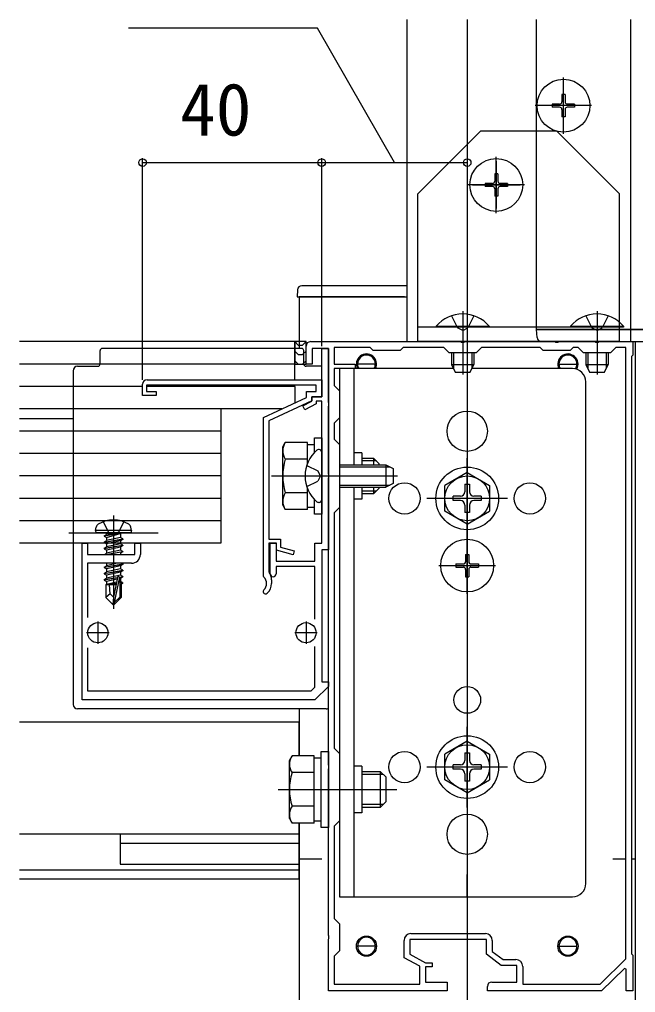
# Model space of a CAD drawing. Units: millimetres, scale not verified. Extents: x -700 to 700, y -1043 to 1037.
# Drawn here: x 477.7 to 615.3, y 127.7 to 344.9 of the extents above; entities that cross this region are included whole.
import ezdxf
from ezdxf.enums import TextEntityAlignment as Align

# ---------------------------------------------------------------- set-up
doc = ezdxf.new("R2010")
doc.units = ezdxf.units.MM
doc.header["$LTSCALE"] = 6
for name, color, linetype in [('0-2_YKK_11', 7, 'Continuous'), ('0-4_YKK_12', 2, 'Continuous'), ('0-5_YKK_13', 4, 'Continuous'), ('0-6_YKK_D', 6, 'Continuous')]:
    doc.layers.add(name, color=color, linetype=linetype)
doc.styles.add('ＭＳ ゴシック', font='')
doc.styles.get('ＭＳ ゴシック').set_extended_font_data('MS Gothic')

msp = doc.modelspace()

# ---------------------------------------------------------------- linework, layer by layer
at = {"layer": '0-2_YKK_11'}
for p, q in [((534, 219.8), (534, 219)), ((495.2, 210.5), (495.2, 205.5)), ((541.7, 210.5), (541.7, 205.5)), ((497.7, 208), (492.7, 208)), ((544.2, 208), (539.2, 208)), ((565.1, 140.8), (581.8, 140.8))]:
    msp.add_line(p, q, dxfattribs=at)
for points in [[(583.2, 130), (588.8, 130), (588.8, 133.7), (585.3, 133.7), (582, 136.2), (582, 139.5), (564.9, 139.5), (564.9, 136.2), (568.4, 134.3), (569.9, 134.3), (569.9, 133.4), (568.4, 133.4), (568.4, 130), (573.2, 130), (573.2, 128), (546.7, 128), (546.7, 139.542), (546.82, 139.725), (546.82, 140.275), (546.7, 140.458), (546.7, 177.542), (546.82, 177.725), (546.82, 178.275), (546.7, 178.458), (546.7, 242.542), (546.82, 242.725), (546.82, 243.275), (546.7, 243.458), (546.7, 258.542), (546.82, 258.725), (546.82, 259.275), (546.7, 259.458), (546.7, 271.5), (543.1, 271.5), (543.1, 268), (541.7, 268), (541.7, 272)], [(542.7, 273), (576.242, 273), (576.425, 272.88), (576.975, 272.88), (577.158, 273), (597.242, 273), (597.425, 272.88), (597.975, 272.88), (598.158, 273), (606.242, 273), (606.425, 272.88), (606.975, 272.88), (607.158, 273), (614.7, 273), (614.7, 270), (614.4, 269.7)], [(613.1, 135.143), (613.1, 271.7), (610.9, 271.7), (609.7, 270.5), (603.7, 270.5), (602.5, 271.7), (601.4, 271.7), (600.7, 271), (594.7, 271), (594, 271.7), (580.9, 271.7), (579.7, 270.5), (573.7, 270.5), (572.5, 271.7), (563.4, 271.7), (562.7, 271), (556.7, 271), (556, 271.7), (548, 271.7), (548, 268), (552.7, 268), (552.7, 267), (548, 267), (548, 263.2), (549.2, 262), (549.2, 256), (548, 254.8), (548, 251.2), (549.2, 250), (549.2, 236), (548, 234.8), (548, 182.2), (549.2, 181), (549.2, 166), (548, 164.8), (548, 144.2), (549.2, 143), (549.2, 137), (548, 135.8), (548, 129.5)], [(533.7, 221.15), (533.7, 228), (535, 228), (535, 224), (543.7, 224), (543.7, 228), (545.2, 228), (545.2, 242.542), (545.32, 242.725), (545.32, 243.275), (545.2, 243.458), (545.2, 259.7), (544, 259.7), (544, 259.093), (541.431, 257.756), (540.969, 258.644), (543, 259.7), (543, 260.7), (545.2, 260.7), (545.2, 271.5), (546.7, 271.5), (546.7, 226.5), (545.2, 226.5), (545.2, 197), (546.7, 197), (546.7, 196), (543.7, 193), (491.7, 193), (491.7, 228), (492.9, 228), (492.9, 225.5), (503.5, 225.5), (503.5, 228), (504.7, 228), (504.7, 225.5)], [(614.4, 269.7), (614.4, 136.3), (614.7, 136), (614.7, 128), (613.2, 128), (613.2, 132.9), (612.832, 133.054), (607.7, 128), (582.2, 128), (582.2, 129)], [(532.295, 220.39), (532.2, 220.609), (532.2, 256.063), (541.8, 260.563), (541.8, 261.9), (544, 261.9), (544, 263.3), (506.1, 263.3), (506.1, 261.9), (508.2, 261.9), (508.2, 261), (505.2, 261), (505.2, 263.5)], [(506.2, 264.5), (545.2, 264.5), (545.2, 260.7), (543, 260.7), (543, 259.8), (533.4, 255.3), (533.4, 228.9), (536, 228.9), (536, 227.093), (539.065, 226.285), (538.835, 225.415), (535.1, 226.4), (535.1, 228), (533.4, 228), (533.4, 221.697), (533.455, 221.525)], [(502.7, 223.5), (492.9, 223.5), (492.9, 211.399)], [(543.7, 211.059), (543.7, 222.8), (535, 222.8), (535, 221.15)], [(492.9, 204.601), (492.9, 195), (542.872, 195), (543.7, 195.828), (543.7, 204.941)], [(548, 129.5), (567.1, 129.5), (567.1, 133.527), (563.6, 135.427), (563.6, 139.3)], [(583.3, 139.3), (583.3, 136.846), (585.737, 135), (588.6, 135)], [(590.1, 133.5), (590.1, 129.5), (607.37, 129.5), (613.1, 135.143)]]:
    msp.add_lwpolyline(points, dxfattribs=at)
for centre, radius, start, end in [((542.7, 272), 1, 90.00001, 179.99999), ((506.2, 263.5), 1, 90.00001, 179.99999), ((502.7, 225.5), 2, 270.00001, 359.99999), ((531, 219), 1.9, 312.97288, 47.0141), ((531, 219.8), 3, 0, 35.09682), ((534.35, 221.15), 0.65, 180.00001, 269.99999), ((534.35, 221.15), 0.65, 270.00001, 359.99999), ((532.67, 217.207), 0.55, 132.9729, 210.00003), ((531, 219), 3, 312.97287, 359.99999), ((532.67, 217.207), 0.55, 209.99999, 312.97288), ((565.1, 139.3), 1.5, 90.00001, 179.99999), ((581.8, 139.3), 1.5, 0.00001, 89.99999), ((588.6, 133.5), 1.5, 0.00001, 89.99999), ((583.2, 129), 1, 90.00001, 179.99999)]:
    msp.add_arc(centre, radius, start, end, dxfattribs=at)
at = {"layer": '0-4_YKK_12'}
for p, q in [((564.2, 344.95), (564.2, 273)), ((577.7, 344.95), (577.7, 111)), ((593.2, 275.7), (593.2, 344.95)), ((614.2, 344.95), (614.2, 273)), ((540.2, 283), (540.2, 271.5)), ((563.7, 283), (540.2, 283)), ((620.7, 275.7), (593.2, 275.7)), ((539.2, 273), (477.7, 273)), ((539.2, 264.5), (539.2, 273)), ((564.2, 273), (614.2, 273)), ((615.2, 273), (615.2, 123)), ((539.2, 268), (477.7, 268)), ((505.2, 263), (477.7, 263)), ((539.2, 263), (506.1, 263)), ((539.2, 263), (539.2, 263.3)), ((489.7, 255.8), (477.7, 255.8)), ((489.7, 233), (477.7, 233)), ((540.2, 191), (540.2, 180.506)), ((540.2, 188), (477.7, 188)), ((540.2, 180.506), (540.2, 188)), ((540.2, 153), (540.2, 165.494)), ((540.2, 165.494), (540.2, 123)), ((540.2, 163), (477.7, 163)), ((500.2, 161), (540.2, 161)), ((540.2, 157.5), (545.2, 157.5)), ((610.2, 157.5), (613.1, 157.5)), ((614.4, 157.5), (615.2, 157.5)), ((540.2, 155), (477.7, 155)), ((540.2, 153), (477.7, 153))]:
    msp.add_line(p, q, dxfattribs=at)
msp.add_lwpolyline([(500.2, 163), (500.2, 156.3), (540.2, 156.3)], dxfattribs=at)
for centre in [(555.2, 138), (600.2, 138)]:
    msp.add_circle(centre, 2.25, dxfattribs=at)
for centre, start in [((555.2, 268), 333.6122), ((600.2, 268), 329.28525)]:
    msp.add_arc(centre, 2.25, start, 206.3878, dxfattribs=at)
at = {"layer": '0-5_YKK_13'}
for p, q in [((599.2, 319.4), (599.2, 332)), ((599.55, 328.2), (598.85, 328.2)), ((598.85, 328.2), (598.85, 326.55)), ((599.55, 328.2), (599.55, 326.55)), ((596.7, 326.05), (596.7, 325.35)), ((598.35, 326.05), (596.7, 326.05)), ((601.7, 326.05), (600.05, 326.05)), ((601.7, 326.05), (601.7, 325.35)), ((605.5, 325.7), (592.9, 325.7)), ((598.35, 325.35), (596.7, 325.35)), ((598.85, 324.85), (598.85, 323.2)), ((599.55, 324.85), (599.55, 323.2)), ((601.7, 325.35), (600.05, 325.35)), ((599.55, 323.2), (598.85, 323.2)), ((580.7, 320), (566.7, 306)), ((597.7, 320), (580.7, 320)), ((597.7, 320), (611.7, 306)), ((584.2, 301.7), (584.2, 314.3)), ((584.2, 313.3), (584.2, 302.7)), ((584.55, 310.5), (583.85, 310.5)), ((583.85, 310.5), (583.85, 308.85)), ((584.55, 310.5), (584.55, 308.85)), ((590.5, 308), (577.9, 308)), ((578.9, 308), (589.5, 308)), ((581.7, 308.35), (581.7, 307.65)), ((583.35, 308.35), (581.7, 308.35)), ((583.35, 307.65), (581.7, 307.65)), ((583.85, 307.15), (583.85, 305.5)), ((584.55, 307.15), (584.55, 305.5)), ((586.7, 308.35), (585.05, 308.35)), ((586.7, 307.65), (585.05, 307.65)), ((586.7, 308.35), (586.7, 307.65)), ((566.7, 273), (566.7, 306)), ((584.55, 305.5), (583.85, 305.5)), ((611.7, 273), (611.7, 306)), ((564.2, 285.5), (540.794, 285.5)), ((574.2, 278.783), (575.555, 276.065)), ((576.7, 279.8), (576.7, 269.8)), ((576.7, 279.7), (576.7, 265.7)), ((579.2, 278.783), (577.845, 276.065)), ((604.2, 278.783), (605.555, 276.065)), ((606.7, 279.8), (606.7, 269.8)), ((606.7, 279.7), (606.7, 265.7)), ((609.2, 278.783), (607.845, 276.065)), ((611.7, 276.2), (566.7, 276.2)), ((570.8, 276.448), (570.8, 276.2)), ((570.8, 276.448), (582.6, 276.448)), ((582.6, 276.2), (570.8, 276.2)), ((576.7, 275.456), (575.555, 276.065)), ((576.7, 275.456), (577.845, 276.065)), ((582.6, 276.448), (582.6, 276.2)), ((600.8, 276.448), (600.8, 276.2)), ((600.8, 276.448), (612.6, 276.448)), ((612.6, 276.2), (600.8, 276.2)), ((606.7, 275.456), (605.555, 276.065)), ((606.7, 275.456), (607.845, 276.065)), ((612.6, 276.448), (612.6, 276.2)), ((593.308, 273.939), (593.2, 275.7)), ((593.2, 275.7), (620.7, 275.7)), ((611.7, 273), (566.7, 273)), ((594.306, 273), (619.594, 273)), ((495.7, 268), (495.7, 271)), ((541.2, 268), (541.2, 271)), ((574.2, 270.5), (574.2, 267.9)), ((574.633, 270.5), (574.633, 266.98)), ((578.767, 270.5), (578.767, 266.98)), ((579.2, 270.5), (579.2, 267.9)), ((604.2, 270.5), (604.2, 267.9)), ((604.633, 270.5), (604.633, 266.98)), ((608.767, 270.5), (608.767, 266.98)), ((609.2, 270.5), (609.2, 267.9)), ((490.7, 267.5), (495.2, 267.5)), ((545.2, 267.5), (541.7, 267.5)), ((557.2, 268), (553.2, 268)), ((574.2, 267.9), (575, 266.2)), ((574.2, 267.9), (579.2, 267.9)), ((578.4, 266.2), (579.2, 267.9)), ((598.2, 268), (602.2, 268)), ((604.2, 267.9), (605, 266.2)), ((604.2, 267.9), (609.2, 267.9)), ((608.4, 266.2), (609.2, 267.9)), ((549.2, 267), (549.2, 149)), ((574.633, 267), (549.2, 267)), ((552.4, 267), (552.4, 245.5)), ((575, 266.2), (578.4, 266.2)), ((577.7, 267), (577.7, 262)), ((601.2, 267), (578.767, 267)), ((605, 266.2), (608.4, 266.2)), ((505.2, 263), (477.7, 263)), ((539.2, 263), (506.1, 263)), ((539.2, 263), (539.2, 259.344)), ((604.2, 152), (604.2, 264)), ((522.7, 258), (477.7, 258)), ((536.333, 258), (477.7, 258)), ((539.2, 258), (539.16, 258)), ((522.7, 253), (477.7, 253)), ((536.5, 249.5), (537.081, 250.506)), ((542, 250.506), (537.081, 250.506)), ((542, 245.729), (542, 250.506)), ((542, 250.05), (543.6, 250.05)), ((522.7, 248), (477.7, 248)), ((536.5, 236.5), (536.5, 249.5)), ((544.655, 248.9), (544.457, 248.9)), ((545.2, 248.251), (545.2, 248.355)), ((545.2, 237.749), (545.2, 248.251)), ((554.2, 248.2), (552.4, 248.2)), ((554.2, 248.2), (554.2, 245.5)), ((542, 246.753), (537.081, 246.753)), ((542, 245.729), (542, 247)), ((554.2, 247), (556.8, 247)), ((557.448, 246.352), (554.2, 246.352)), ((556.8, 247), (556.8, 245.5)), ((558, 245.8), (556.8, 247)), ((558, 245.8), (558, 245.5)), ((577.7, 229), (577.7, 247)), ((541.874, 245.372), (544.335, 244.145)), ((544.944, 243), (544.335, 244.145)), ((549.2, 245.5), (559.5, 245.5)), ((549.2, 245.067), (560.42, 245.067)), ((559.5, 245.5), (559.5, 240.5)), ((577.7, 243.75), (572.7, 240.863)), ((577.7, 243.75), (582.7, 240.863)), ((522.7, 243), (477.7, 243)), ((534, 243), (560.5, 243)), ((540.696, 243), (562.113, 243)), ((541.874, 240.628), (544.335, 241.855)), ((544.944, 243), (544.335, 241.855)), ((561.2, 241.3), (559.5, 240.5)), ((542, 239.247), (537.081, 239.247)), ((542, 239), (542, 240.271)), ((542, 235.494), (542, 240.271)), ((549.2, 240.933), (560.42, 240.933)), ((549.2, 240.5), (559.5, 240.5)), ((552.4, 240.5), (552.4, 149)), ((554.2, 240.5), (554.2, 237.8)), ((557.448, 239.648), (554.2, 239.648)), ((556.8, 240.5), (556.8, 239)), ((558, 240.2), (556.8, 239)), ((558, 240.5), (558, 240.2)), ((572.7, 235.137), (572.7, 240.863)), ((577.2, 241.15), (577.2, 239.5)), ((577.2, 241.15), (578.2, 241.15)), ((578.2, 241.15), (578.2, 239.5)), ((582.7, 240.863), (582.7, 235.137)), ((522.7, 238), (477.7, 238)), ((544.655, 237.1), (544.457, 237.1)), ((554.2, 237.8), (552.4, 237.8)), ((556.8, 239), (554.2, 239)), ((586.7, 238), (568.7, 238)), ((576.2, 238.5), (574.55, 238.5)), ((574.55, 237.5), (574.55, 238.5)), ((576.2, 237.5), (574.55, 237.5)), ((580.85, 238.5), (579.2, 238.5)), ((580.85, 237.5), (579.2, 237.5)), ((580.85, 238.5), (580.85, 237.5)), ((536.5, 236.5), (537.081, 235.494)), ((542, 235.494), (537.081, 235.494)), ((543.6, 235.95), (542, 235.95)), ((577.7, 232.25), (572.7, 235.137)), ((577.2, 236.5), (577.2, 234.85)), ((578.2, 234.85), (577.2, 234.85)), ((577.7, 232.25), (582.7, 235.137)), ((578.2, 236.5), (578.2, 234.85)), ((522.7, 233), (477.7, 233)), ((498.7, 234.2), (498.7, 213.3)), ((494.7, 230.8), (494.841, 231.603)), ((502.7, 230.8), (494.7, 230.8)), ((494.7, 230.8), (494.788, 230.3)), ((502.7, 230.8), (502.559, 231.603)), ((502.7, 230.8), (502.612, 230.3)), ((488.7, 230.3), (508.7, 230.3)), ((502.612, 230.3), (494.788, 230.3)), ((496.6, 229.65), (500.2, 230.25)), ((500.2, 230.15), (496.6, 229.55)), ((496.6, 229.65), (497.15, 229.968)), ((496.6, 229.65), (496.6, 229.55)), ((496.6, 229.65), (496.6, 229.55)), ((496.6, 229.55), (497.15, 229.233)), ((496.6, 228.25), (500.8, 228.95)), ((500.8, 228.85), (496.6, 228.15)), ((496.6, 228.25), (497.15, 228.568)), ((496.6, 228.25), (496.6, 228.15)), ((500.2, 230.25), (497.15, 229.968)), ((497.15, 229.233), (500.2, 230.15)), ((497.15, 230.1), (497.15, 229.968)), ((500.25, 229.268), (497.15, 228.568)), ((497.15, 229.233), (497.15, 228.568)), ((500.25, 228.533), (497.15, 227.833)), ((500.2, 230.25), (500.2, 230.15)), ((500.25, 230.1), (500.25, 229.268)), ((500.8, 228.95), (500.25, 229.268)), ((500.8, 228.85), (500.25, 228.533)), ((500.25, 228.533), (500.25, 227.868)), ((500.8, 228.95), (500.8, 228.85)), ((577.7, 216.7), (577.7, 229.3)), ((496.6, 228.15), (497.15, 227.833)), ((496.6, 226.85), (500.8, 227.55)), ((500.8, 227.45), (496.6, 226.75)), ((496.6, 226.85), (497.15, 227.168)), ((496.6, 226.85), (496.6, 226.75)), ((496.6, 226.75), (497.15, 226.433)), ((496.899, 225.5), (500.8, 226.15)), ((500.25, 227.868), (497.15, 227.168)), ((497.15, 227.833), (497.15, 227.168)), ((500.25, 226.468), (497.15, 225.768)), ((497.15, 226.433), (497.15, 225.768)), ((500.8, 226.05), (497.499, 225.5)), ((500.8, 227.55), (500.25, 227.868)), ((500.25, 227.133), (500.25, 226.468)), ((500.8, 226.15), (500.25, 226.468)), ((500.8, 226.05), (500.25, 225.733)), ((500.8, 227.55), (500.8, 227.45)), ((500.8, 226.15), (500.8, 226.05)), ((496.686, 225.5), (497.15, 225.768)), ((500.25, 225.733), (500.25, 225.5)), ((577.35, 225.5), (578.05, 225.5)), ((577.35, 225.5), (577.35, 223.85)), ((578.05, 225.5), (578.05, 223.85)), ((496.6, 222.65), (500.8, 223.35)), ((500.8, 223.25), (496.6, 222.55)), ((496.6, 222.65), (497.15, 222.968)), ((496.6, 222.65), (496.6, 222.55)), ((496.6, 222.55), (497.15, 222.233)), ((496.6, 221.25), (500.8, 221.95)), ((500.8, 221.85), (496.6, 221.15)), ((499.507, 223.5), (497.15, 222.968)), ((497.15, 223.5), (497.15, 222.968)), ((500.25, 222.268), (497.15, 221.568)), ((497.15, 222.233), (497.15, 221.568)), ((500.25, 222.933), (500.25, 222.268)), ((500.8, 221.95), (500.25, 222.268)), ((500.8, 223.35), (500.54, 223.5)), ((500.8, 223.35), (500.8, 223.25)), ((500.8, 221.95), (500.8, 221.85)), ((571.4, 223), (584, 223)), ((575.2, 223.35), (575.2, 222.65)), ((575.2, 223.35), (576.85, 223.35)), ((575.2, 222.65), (576.85, 222.65)), ((577.35, 222.15), (577.35, 220.5)), ((578.05, 222.15), (578.05, 220.5)), ((578.55, 223.35), (580.2, 223.35)), ((578.55, 222.65), (580.2, 222.65)), ((580.2, 223.35), (580.2, 222.65)), ((496.6, 221.25), (497.15, 221.568)), ((496.6, 221.25), (496.6, 221.15)), ((496.6, 221.15), (497.15, 220.833)), ((496.6, 219.85), (499.626, 220.354)), ((499.598, 220.25), (496.6, 219.75)), ((496.6, 219.85), (497.15, 220.168)), ((496.6, 219.85), (496.6, 219.75)), ((496.6, 219.75), (497.15, 219.433)), ((500.25, 220.868), (497.15, 220.168)), ((497.15, 220.833), (497.15, 220.168)), ((499.54, 219.972), (497.15, 219.433)), ((499.61, 220.307), (498.7, 215.922)), ((500.032, 220.423), (498.85, 214.724)), ((500.032, 220.422), (500.8, 220.55)), ((500.8, 220.45), (500.087, 220.331)), ((500.1, 220.252), (500.1, 215.974)), ((500.25, 221.533), (500.25, 220.868)), ((500.8, 220.55), (500.25, 220.868)), ((500.25, 220.133), (500.25, 219.468)), ((500.8, 220.55), (500.8, 220.45)), ((577.35, 220.5), (578.05, 220.5)), ((497, 218.7), (497.15, 218.768)), ((497, 218.7), (497, 215.85)), ((499.276, 218.7), (497, 218.7)), ((497.15, 219.433), (497.15, 218.768)), ((499.395, 219.275), (497.15, 218.768)), ((499.335, 218.983), (497.617, 218.7)), ((499.28, 218.716), (499.196, 218.7)), ((500.25, 219.468), (500.097, 219.433)), ((500.7, 219.208), (500.1, 219.109)), ((500.7, 218.992), (500.1, 218.876)), ((500.4, 218.7), (500.1, 218.7)), ((500.7, 219.208), (500.25, 219.468)), ((500.7, 218.992), (500.4, 218.819)), ((500.4, 218.819), (500.4, 215.85)), ((500.7, 219.208), (500.7, 218.992)), ((497.957, 216.653), (497, 215.85)), ((498.55, 214.3), (497, 215.85)), ((498.7, 215.922), (498.55, 214.3)), ((498.7, 215.922), (498.7, 214.3)), ((500.1, 215.974), (498.85, 214.724)), ((498.85, 214.3), (500.4, 215.85)), ((500.4, 215.85), (500.1, 215.974)), ((498.55, 214.3), (498.85, 214.3)), ((498.85, 214.724), (498.85, 214.3)), ((546.2, 191), (490.7, 191)), ((577.7, 169), (577.7, 187)), ((577.7, 183.75), (572.7, 180.863)), ((577.7, 183.75), (582.7, 180.863)), ((538, 179.5), (538.581, 180.506)), ((543.5, 180.506), (538.581, 180.506)), ((543.5, 165.494), (543.5, 180.506)), ((572.7, 175.137), (572.7, 180.863)), ((577.2, 181.15), (577.2, 179.5)), ((577.2, 181.15), (578.2, 181.15)), ((578.2, 181.15), (578.2, 179.5)), ((582.7, 180.863), (582.7, 175.137)), ((538, 166.5), (538, 179.5)), ((543.5, 180.05), (545.1, 180.05)), ((554.2, 178.2), (552.4, 178.2)), ((554.2, 178.2), (554.2, 167.8)), ((576.2, 178.5), (574.55, 178.5)), ((574.55, 177.5), (574.55, 178.5)), ((580.85, 178.5), (579.2, 178.5)), ((580.85, 178.5), (580.85, 177.5)), ((543.5, 176.753), (538.581, 176.753)), ((543.5, 169), (543.5, 177)), ((554.2, 177), (558.3, 177)), ((558.948, 176.352), (554.2, 176.352)), ((558.3, 177), (558.3, 169)), ((559.5, 175.8), (558.3, 177)), ((586.7, 178), (568.7, 178)), ((576.2, 177.5), (574.55, 177.5)), ((577.2, 176.5), (577.2, 174.85)), ((578.2, 176.5), (578.2, 174.85)), ((580.85, 177.5), (579.2, 177.5)), ((559.5, 175.8), (559.5, 170.2)), ((577.7, 172.25), (572.7, 175.137)), ((578.2, 174.85), (577.2, 174.85)), ((577.7, 172.25), (582.7, 175.137)), ((535.5, 173), (562, 173)), ((558.948, 169.648), (554.2, 169.648)), ((559.5, 170.2), (558.3, 169)), ((543.5, 169.247), (538.581, 169.247)), ((554.2, 167.8), (552.4, 167.8)), ((558.3, 169), (554.2, 169)), ((538, 166.5), (538.581, 165.494)), ((543.5, 165.494), (538.581, 165.494)), ((545.1, 165.95), (543.5, 165.95)), ((577.7, 149), (577.7, 154)), ((549.2, 149), (601.2, 149)), ((557.2, 138), (553.2, 138)), ((598.2, 138), (602.2, 138))]:
    msp.add_line(p, q, dxfattribs=at)
for points in [[(539.795, 284.561), (539.7, 283), (540.698, 283), (564.2, 283)], [(539.2, 273), (539.95, 272.25), (540.95, 272.25), (541.7, 273)], [(540.7, 271.5), (539.7, 271.5), (496.2, 271.5)], [(539.2, 270.875), (539.95, 270.125), (540.95, 270.125), (541.7, 270.875)], [(539.2, 268.75), (539.95, 268), (540.95, 268), (541.7, 268.75)], [(489.7, 266.5), (489.7, 228), (489.7, 192)], [(522.7, 258), (522.7, 228), (477.7, 228)], [(545.2, 251.5), (545.2, 234.5), (543.6, 234.5), (543.6, 237.715)], [(543.6, 248.285), (543.6, 251.5), (545.2, 251.5)], [(559.5, 245.5), (561.2, 244.7), (561.2, 241.3)], [(545.2, 237.645), (545.2, 237.749), (545.2, 238.1)], [(496.4, 232.78), (497.555, 230.463), (498.7, 229.854)], [(501, 232.78), (499.845, 230.463), (498.7, 229.854)], [(500.8, 227.45), (500.25, 227.133), (497.15, 226.433)], [(500.8, 223.25), (500.25, 222.933), (497.15, 222.233)], [(500.8, 221.85), (500.25, 221.533), (497.15, 220.833)], [(500.8, 220.45), (500.25, 220.133), (500.1, 220.099)], [(498.7, 215.922), (497.957, 216.653), (497.8, 218.7)]]:
    msp.add_lwpolyline(points, dxfattribs=at)
for points in [[(541.7, 273), (539.2, 273), (539.2, 268), (541.7, 268)], [(546.7, 181.5), (546.7, 164.5), (545.1, 164.5), (545.1, 181.5)]]:
    msp.add_lwpolyline(points, close=True, dxfattribs=at)
for centre, radius in [((599.2, 325.7), 5.9), ((584.2, 308), 5.9), ((577.7, 253), 4.5), ((577.7, 238), 7), ((563.7, 238), 3.5), ((577.7, 238), 5), ((591.7, 238), 3.5), ((577.7, 223), 5.9), ((495.2, 208), 2.25), ((541.7, 208), 2.25), ((577.7, 193), 3), ((577.7, 178), 7), ((577.7, 178), 5), ((563.7, 178), 3.5), ((591.7, 178), 3.5), ((577.7, 163), 4.5)]:
    msp.add_circle(centre, radius, dxfattribs=at)
for centre, radius, start, end in [((598.35, 326.55), 0.5, 270, 0), ((600.05, 326.55), 0.5, 180, 270), ((598.35, 324.85), 0.5, 0, 90), ((600.05, 324.85), 0.5, 90, 180), ((583.35, 308.85), 0.5, 270, 0), ((585.05, 308.85), 0.5, 180, 270), ((583.35, 307.15), 0.5, 0, 90), ((585.05, 307.15), 0.5, 90, 180), ((540.794, 284.5), 1, 90, 176.5), ((576.7, 271.5), 7.7, 39.98312, 140.01688), ((606.7, 271.5), 7.7, 39.98312, 140.01688), ((594.306, 274), 1, 183.5, 270), ((496.2, 271), 0.5, 90, 180), ((540.7, 271), 0.5, 0, 90), ((555.2, 268), 2, 90, 180), ((555.2, 268), 2, 0, 90), ((600.2, 268), 2, 90, 180), ((600.2, 268), 2, 0, 90), ((490.7, 266.5), 1, 90, 180), ((495.2, 268), 0.5, 270, 0), ((541.7, 268), 0.5, 180, 270), ((555.2, 268), 2, 180, 210), ((555.2, 268), 2, 330, 0), ((600.2, 268), 2, 180, 210), ((600.2, 268), 2, 327.3501, 0), ((601.2, 264), 3, 0, 90), ((539.823, 248.629), 3.323, 145.61575, 214.38425), ((549.2, 243), 7.7, 131.56083, 228.43917), ((544.457, 248.35), 0.55, 90, 131.56083), ((544.655, 248.355), 0.545, 0, 90), ((548.919, 243), 12.419, 162.41205, 197.58795), ((539.823, 237.371), 3.323, 145.61575, 214.38425), ((576.2, 239.5), 1, 270, 0), ((579.2, 239.5), 1, 180, 270), ((544.457, 237.65), 0.55, 228.43917, 270), ((544.655, 237.645), 0.545, 270, 0), ((576.2, 236.5), 1, 0, 90), ((579.2, 236.5), 1, 90, 180), ((498.7, 226.7), 6.5, 57.94412, 122.05588), ((495.728, 231.446), 0.9, 122.05588, 170), ((501.672, 231.446), 0.9, 10, 57.94412), ((496.95, 230.1), 0.2, 0, 90), ((500.45, 230.1), 0.2, 90, 180), ((576.85, 223.85), 0.5, 270, 0), ((578.55, 223.85), 0.5, 180, 270), ((576.85, 222.15), 0.5, 0, 90), ((578.55, 222.15), 0.5, 90, 180), ((499.852, 220.252), 0.248, 0, 167.19096), ((490.7, 192), 1, 180, 270), ((546.2, 192), 1, 270, 300), ((541.323, 178.629), 3.323, 145.61575, 214.38425), ((576.2, 179.5), 1, 270, 0), ((579.2, 179.5), 1, 180, 270), ((550.419, 173), 12.419, 162.41205, 197.58795), ((576.2, 176.5), 1, 0, 90), ((579.2, 176.5), 1, 90, 180), ((541.323, 167.371), 3.323, 145.61575, 214.38425), ((601.2, 152), 3, 270, 0), ((555.2, 138), 2, 90, 180), ((555.2, 138), 2, 0, 90), ((600.2, 138), 2, 90, 180), ((600.2, 138), 2, 0, 90), ((555.2, 138), 2, 180, 270), ((555.2, 138), 2, 270, 0), ((600.2, 138), 2, 180, 270), ((600.2, 138), 2, 270, 0)]:
    msp.add_arc(centre, radius, start, end, dxfattribs=at)
at = {"layer": '0-6_YKK_D'}
for p, q in [((505.2, 264.5), (505.2, 314)), ((505.2, 313), (545.2, 313)), ((545.2, 272), (545.2, 314)), ((545.2, 272), (545.2, 314)), ((545.2, 313), (577.7, 313))]:
    msp.add_line(p, q, dxfattribs=at)
msp.add_lwpolyline([(561.45, 313), (544.3, 343), (502.027, 343)], dxfattribs=at)
for centre in [(505.2, 313), (545.2, 313), (545.2, 313), (577.7, 313)]:
    msp.add_circle(centre, 0.85, dxfattribs=at)

# ---------------------------------------------------------------- texts
at = {"layer": '0-6_YKK_D', "style": 'ＭＳ ゴシック'}
msp.add_text('40', height=11.73, dxfattribs=at).set_placement((513.564, 315.5), align=Align.BOTTOM_LEFT)

doc.saveas('drawing.dxf')
